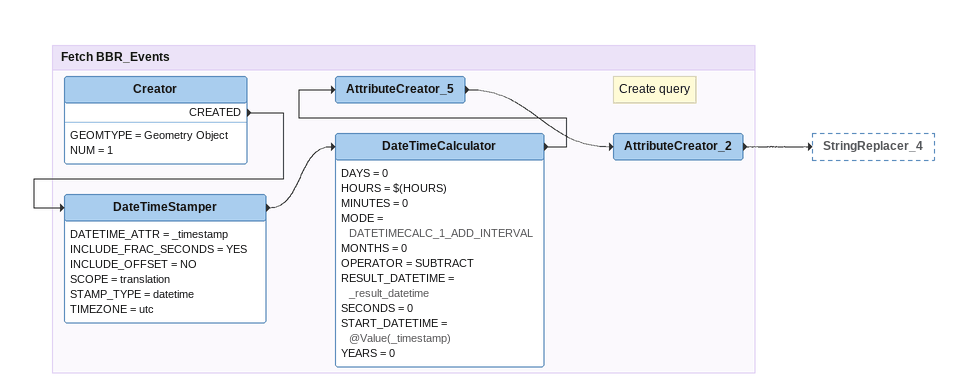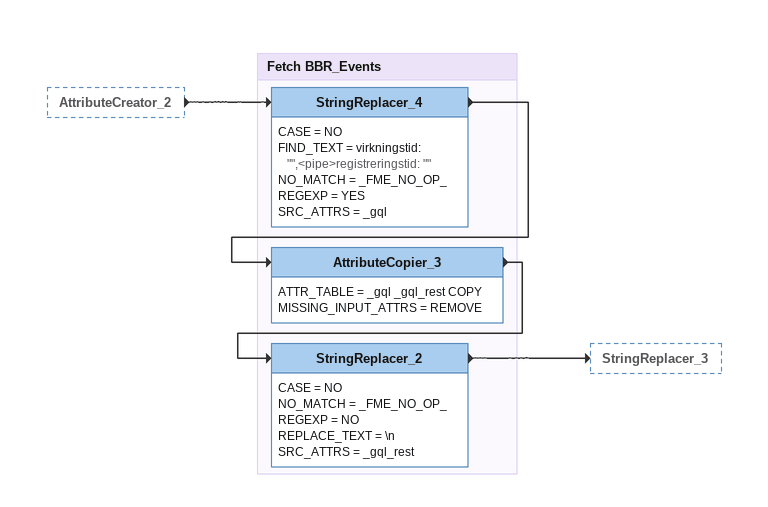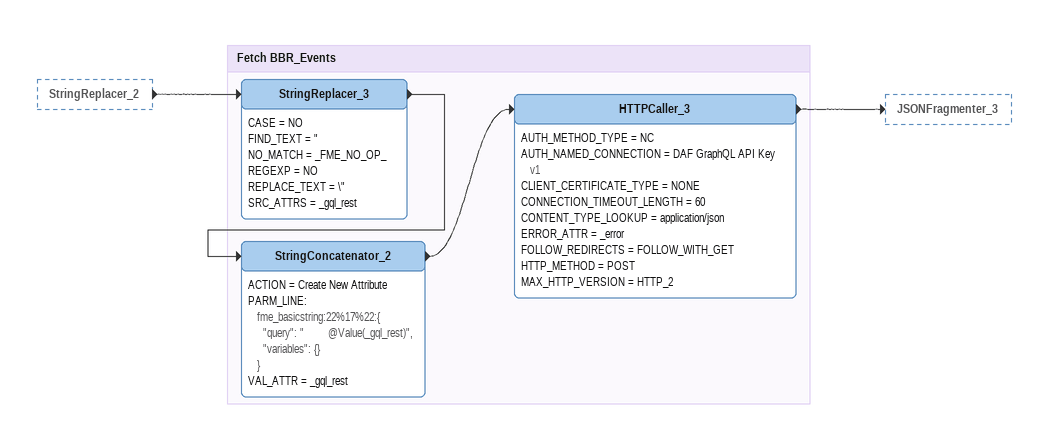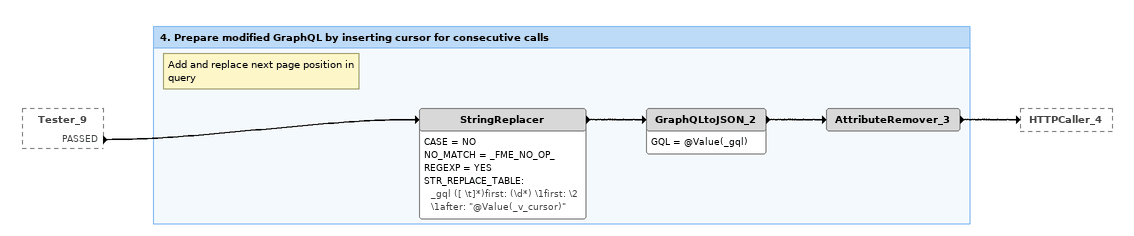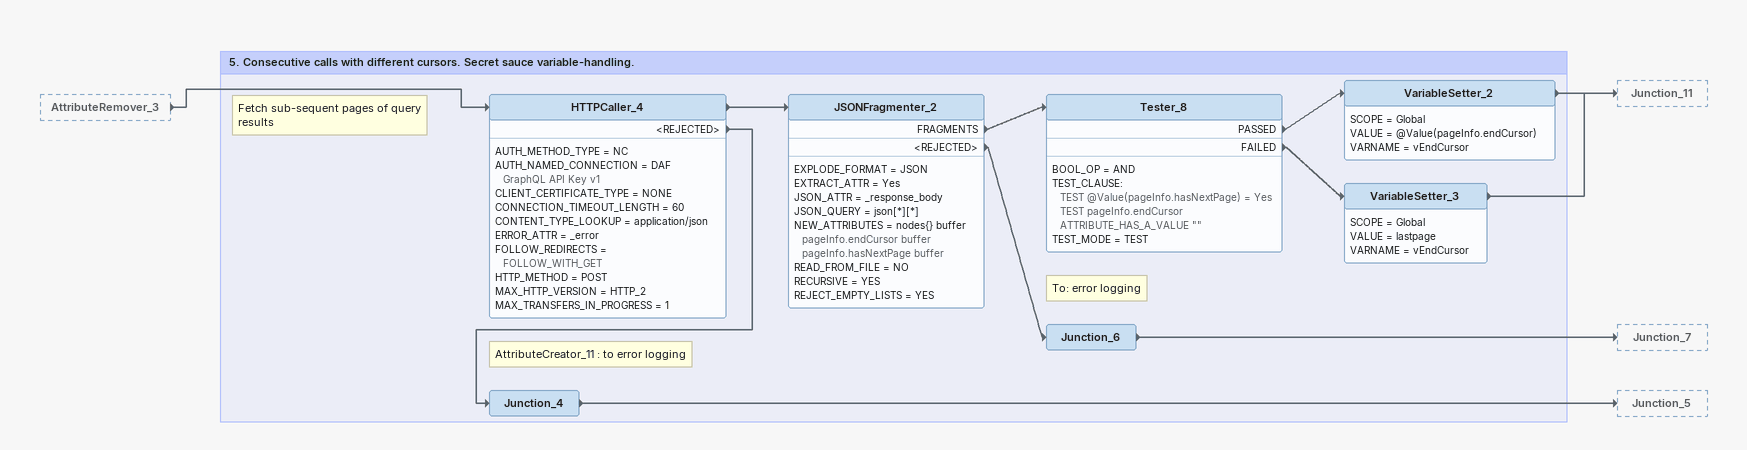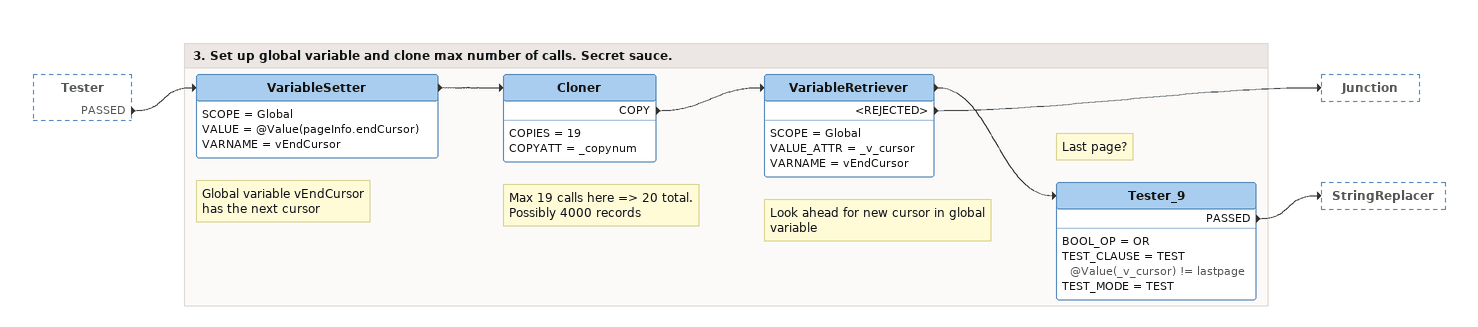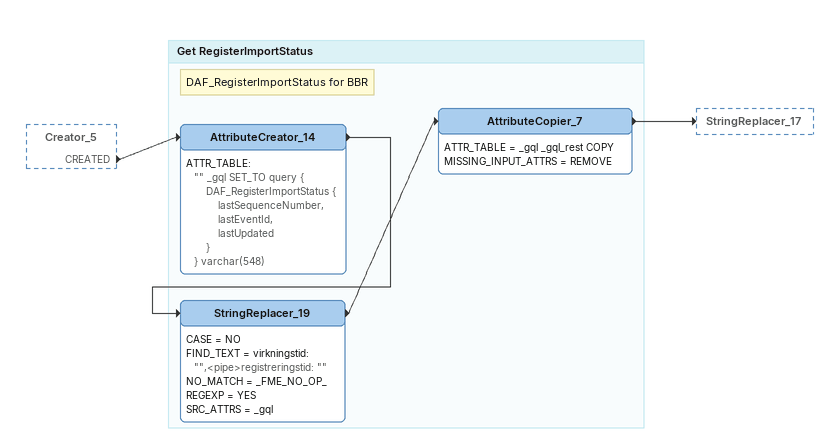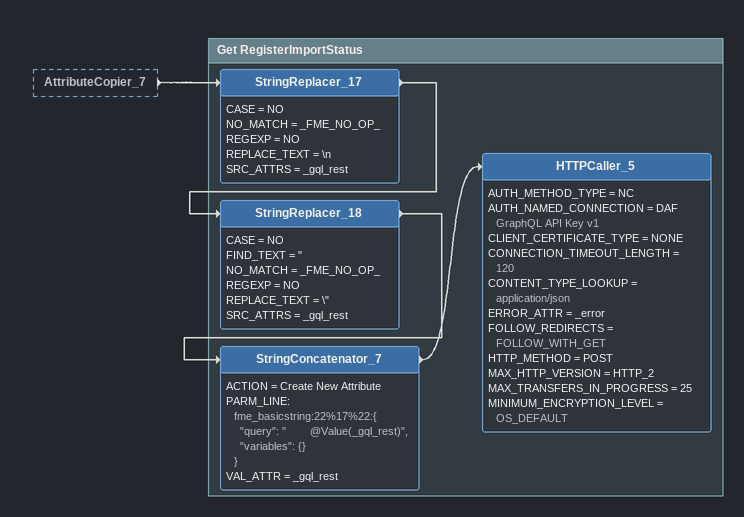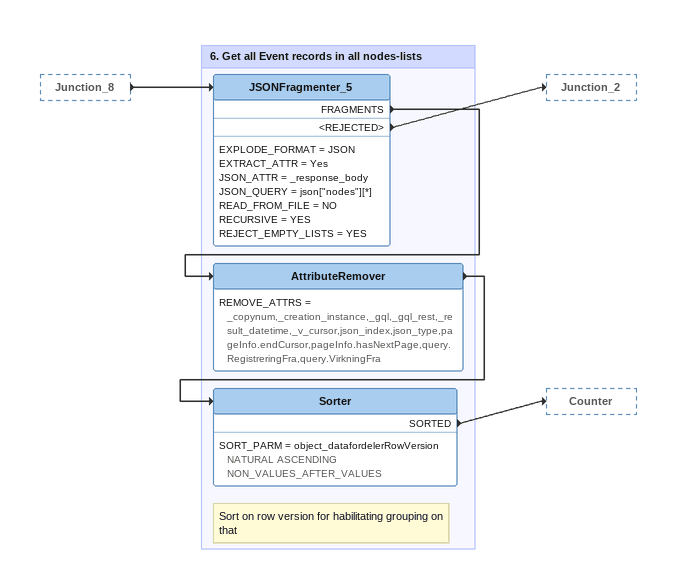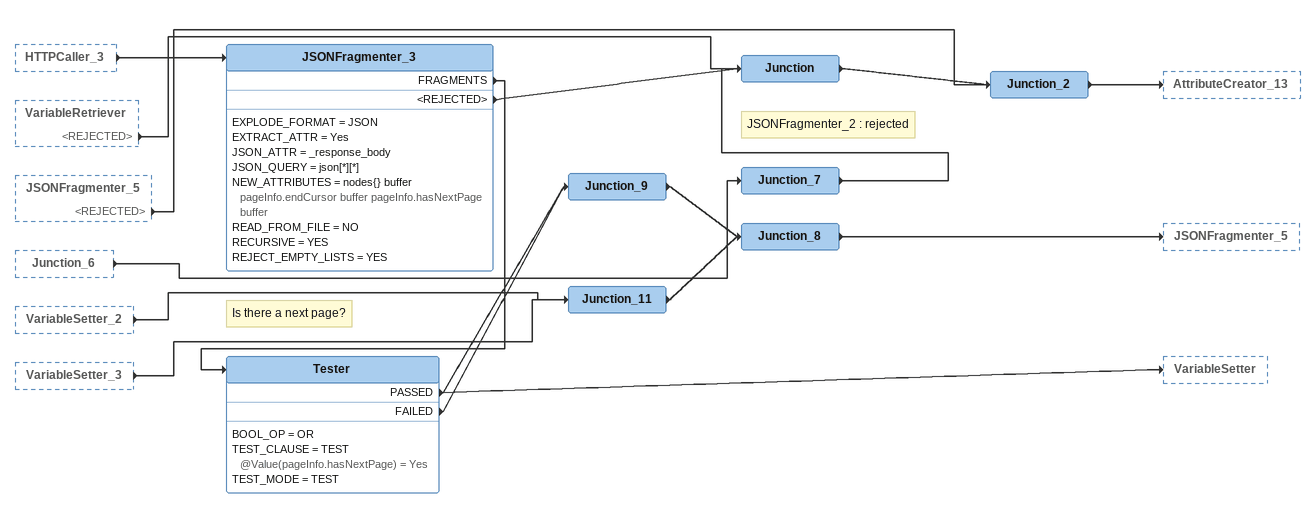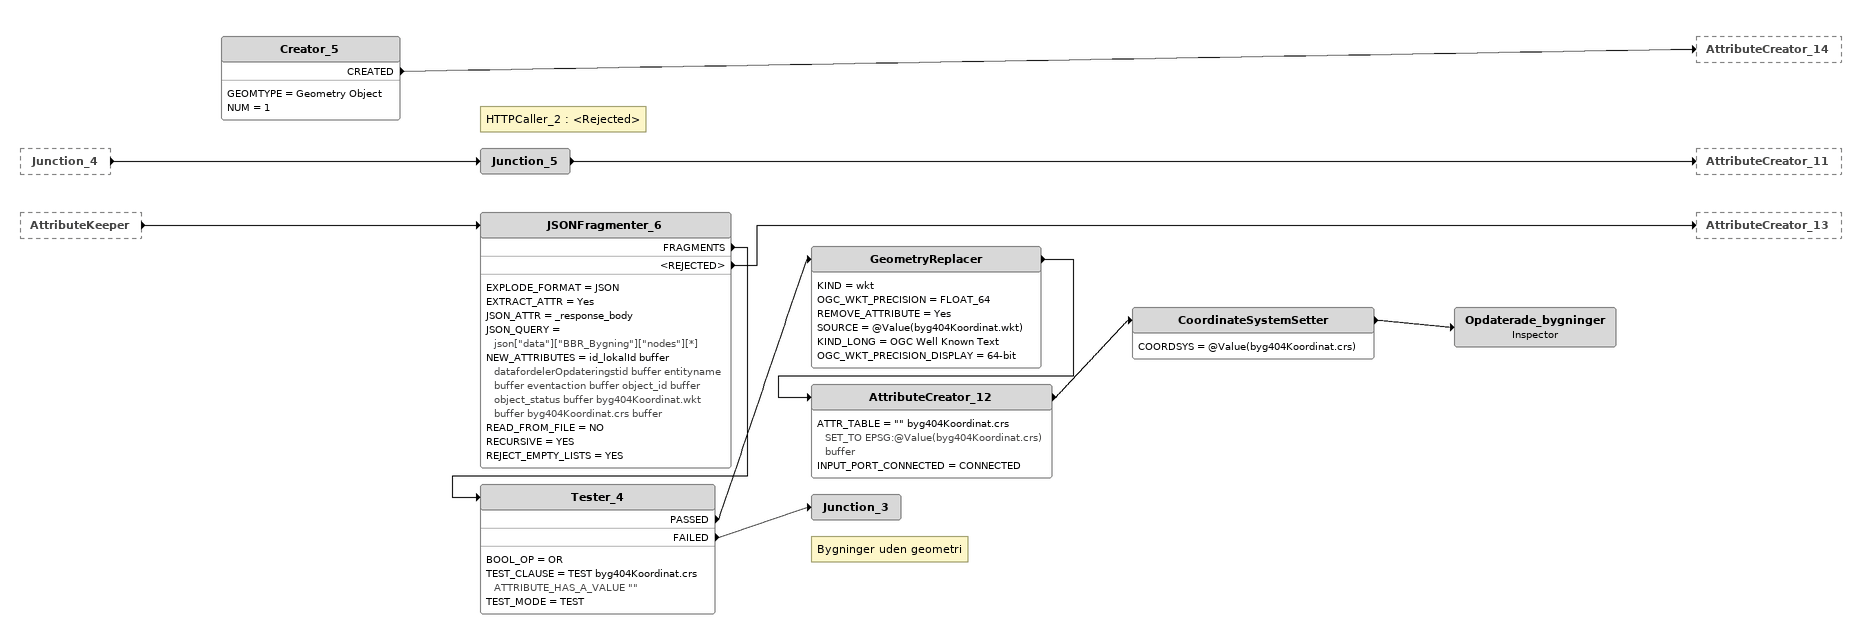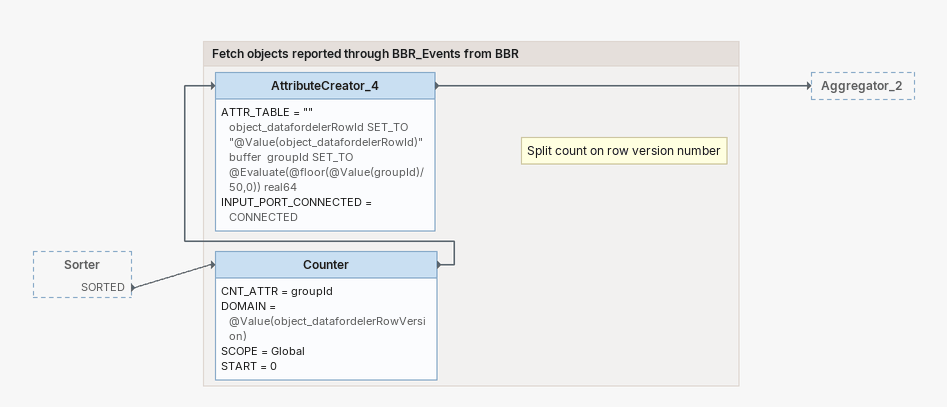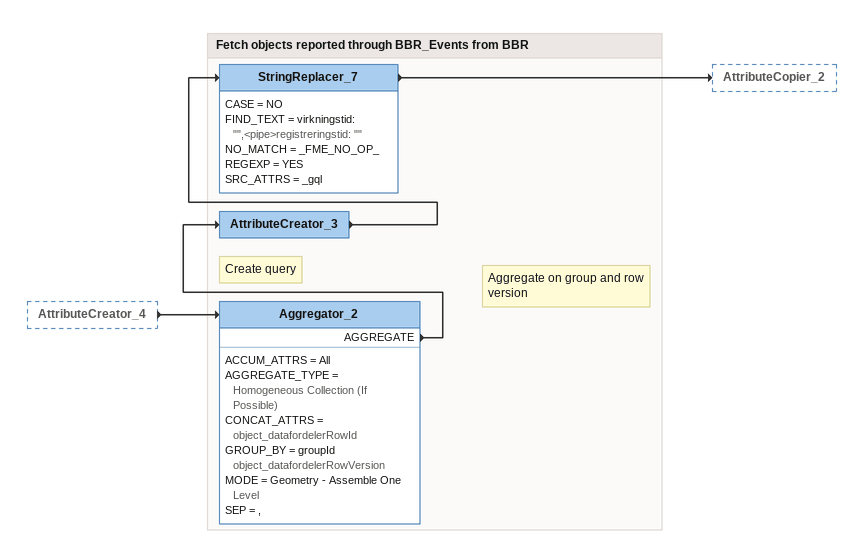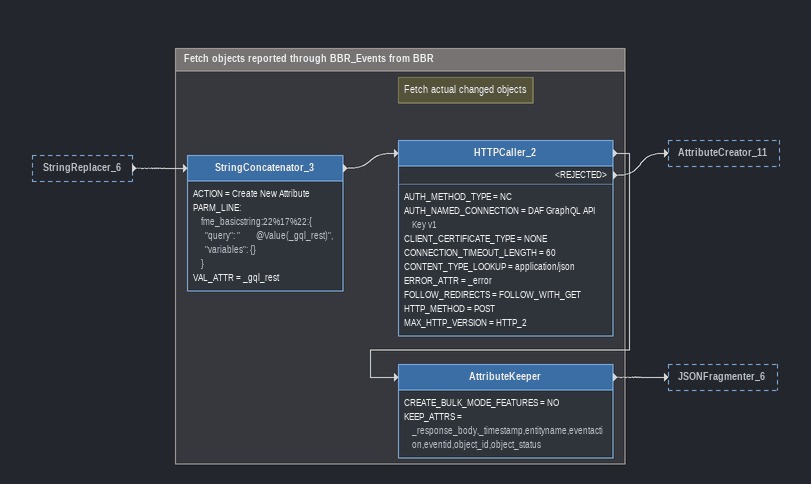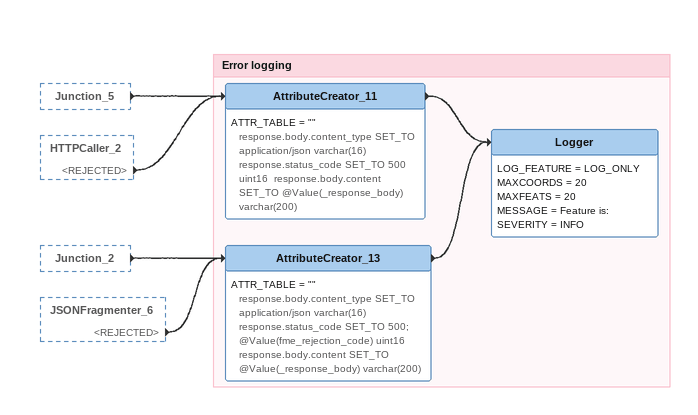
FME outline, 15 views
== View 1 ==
Bookmark: Fetch BBR_Events
Creator
    GEOMTYPE = Geometry Object
    NUM = 1
    CREATED -> DateTimeStamper
DateTimeStamper
    DATETIME_ATTR = _timestamp
    INCLUDE_FRAC_SECONDS = YES
    INCLUDE_OFFSET = NO
    SCOPE = translation
    STAMP_TYPE = datetime
    TIMEZONE = utc
    -> DateTimeCalculator
DateTimeCalculator
    DAYS = 0
    HOURS = $(HOURS)
    MINUTES = 0
    MODE = DATETIMECALC_1_ADD_INTERVAL
    MONTHS = 0
    OPERATOR = SUBTRACT
    RESULT_DATETIME = _result_datetime
    SECONDS = 0
    START_DATETIME = @Value(_timestamp)
    YEARS = 0
    -> AttributeCreator_5
AttributeCreator_5
    -> AttributeCreator_2
Note: Create query
AttributeCreator_2
    -> StringReplacer_4

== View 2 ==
AttributeCreator_2 [outside]
    -> StringReplacer_4

Bookmark: Fetch BBR_Events
StringReplacer_4
    CASE = NO
    FIND_TEXT = virkningstid: "",<pipe>registreringstid: ""
    NO_MATCH = _FME_NO_OP_
    REGEXP = YES
    SRC_ATTRS = _gql
    -> AttributeCopier_3
AttributeCopier_3
    ATTR_TABLE = _gql _gql_rest COPY
    MISSING_INPUT_ATTRS = REMOVE
    -> StringReplacer_2
StringReplacer_2
    CASE = NO
    NO_MATCH = _FME_NO_OP_
    REGEXP = NO
    REPLACE_TEXT = \n
    SRC_ATTRS = _gql_rest
    -> StringReplacer_3

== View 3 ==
StringReplacer_2 [outside]
    -> StringReplacer_3

Bookmark: Fetch BBR_Events
StringReplacer_3
    CASE = NO
    FIND_TEXT = "
    NO_MATCH = _FME_NO_OP_
    REGEXP = NO
    REPLACE_TEXT = \"
    SRC_ATTRS = _gql_rest
    -> StringConcatenator_2
StringConcatenator_2
    ACTION = Create New Attribute
    PARM_LINE:
      fme_basicstring:22%17%22:{
        "query": "        @Value(_gql_rest)",
        "variables": {}
      }
    VAL_ATTR = _gql_rest
    -> HTTPCaller_3
HTTPCaller_3
    AUTH_METHOD_TYPE = NC
    AUTH_NAMED_CONNECTION = DAF GraphQL API Key v1
    CLIENT_CERTIFICATE_TYPE = NONE
    CONNECTION_TIMEOUT_LENGTH = 60
    CONTENT_TYPE_LOOKUP = application/json
    ERROR_ATTR = _error
    FOLLOW_REDIRECTS = FOLLOW_WITH_GET
    HTTP_METHOD = POST
    MAX_HTTP_VERSION = HTTP_2
    -> JSONFragmenter_3

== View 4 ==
Tester_9 [outside]
    PASSED -> StringReplacer

Bookmark: 4. Prepare modified GraphQL by inserting cursor for consecutive calls
Note: Add and replace next page position in query
StringReplacer
    CASE = NO
    NO_MATCH = _FME_NO_OP_
    REGEXP = YES
    STR_REPLACE_TABLE:
      _gql ([ \t]*)first: (\d*) \1first: \2
      \1after: "@Value(_v_cursor)"
    -> GraphQLtoJSON_2
GraphQLtoJSON_2
    GQL = @Value(_gql)
    -> AttributeRemover_3
AttributeRemover_3
    -> HTTPCaller_4

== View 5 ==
AttributeRemover_3 [outside]
    -> HTTPCaller_4

Bookmark: 5. Consecutive calls with different cursors. Secret sauce variable-handling.
Note: Fetch sub-sequent pages of query results
HTTPCaller_4
    AUTH_METHOD_TYPE = NC
    AUTH_NAMED_CONNECTION = DAF GraphQL API Key v1
    CLIENT_CERTIFICATE_TYPE = NONE
    CONNECTION_TIMEOUT_LENGTH = 60
    CONTENT_TYPE_LOOKUP = application/json
    ERROR_ATTR = _error
    FOLLOW_REDIRECTS = FOLLOW_WITH_GET
    HTTP_METHOD = POST
    MAX_HTTP_VERSION = HTTP_2
    MAX_TRANSFERS_IN_PROGRESS = 1
    -> JSONFragmenter_2
    <REJECTED> -> Junction_4
JSONFragmenter_2
    EXPLODE_FORMAT = JSON
    EXTRACT_ATTR = Yes
    JSON_ATTR = _response_body
    JSON_QUERY = json[*][*]
    NEW_ATTRIBUTES = nodes{} buffer pageInfo.endCursor buffer pageInfo.hasNextPage buffer
    READ_FROM_FILE = NO
    RECURSIVE = YES
    REJECT_EMPTY_LISTS = YES
    FRAGMENTS -> Tester_8
    <REJECTED> -> Junction_6
Tester_8
    BOOL_OP = AND
    TEST_CLAUSE:
      TEST @Value(pageInfo.hasNextPage) = Yes
      TEST pageInfo.endCursor ATTRIBUTE_HAS_A_VALUE ""
    TEST_MODE = TEST
    PASSED -> VariableSetter_2
    FAILED -> VariableSetter_3
VariableSetter_2
    SCOPE = Global
    VALUE = @Value(pageInfo.endCursor)
    VARNAME = vEndCursor
    -> Junction_11
VariableSetter_3
    SCOPE = Global
    VALUE = lastpage
    VARNAME = vEndCursor
    -> Junction_11
Note: To: error logging
Junction_6
    -> Junction_7
Note: AttributeCreator_11 : to error logging
Junction_4
    -> Junction_5

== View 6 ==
Tester [outside]
    PASSED -> VariableSetter

Bookmark: 3. Set up global variable and clone max number of calls. Secret sauce.
Note: Global variable vEndCursor / has the next cursor
VariableSetter
    SCOPE = Global
    VALUE = @Value(pageInfo.endCursor)
    VARNAME = vEndCursor
    -> Cloner
Note: Max 19 calls here => 20 total. / Possibly 4000 records
Cloner
    COPIES = 19
    COPYATT = _copynum
    COPY -> VariableRetriever
Note: Look ahead for new cursor in global variable
VariableRetriever
    SCOPE = Global
    VALUE_ATTR = _v_cursor
    VARNAME = vEndCursor
    -> Tester_9
    <REJECTED> -> Junction
Note: Last page?
Tester_9
    BOOL_OP = OR
    TEST_CLAUSE = TEST @Value(_v_cursor) != lastpage
    TEST_MODE = TEST
    PASSED -> StringReplacer

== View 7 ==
Creator_5 [outside]
    CREATED -> AttributeCreator_14

Bookmark: Get RegisterImportStatus
Note: DAF_RegisterImportStatus for BBR
AttributeCreator_14
    ATTR_TABLE:
      "" _gql SET_TO query {
          DAF_RegisterImportStatus {
              lastSequenceNumber,
              lastEventId,
              lastUpdated
          }
      } varchar(548)
    -> StringReplacer_19
StringReplacer_19
    CASE = NO
    FIND_TEXT = virkningstid: "",<pipe>registreringstid: ""
    NO_MATCH = _FME_NO_OP_
    REGEXP = YES
    SRC_ATTRS = _gql
    -> AttributeCopier_7
AttributeCopier_7
    ATTR_TABLE = _gql _gql_rest COPY
    MISSING_INPUT_ATTRS = REMOVE
    -> StringReplacer_17

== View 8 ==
AttributeCopier_7 [outside]
    -> StringReplacer_17

Bookmark: Get RegisterImportStatus
StringReplacer_17
    CASE = NO
    NO_MATCH = _FME_NO_OP_
    REGEXP = NO
    REPLACE_TEXT = \n
    SRC_ATTRS = _gql_rest
    -> StringReplacer_18
StringReplacer_18
    CASE = NO
    FIND_TEXT = "
    NO_MATCH = _FME_NO_OP_
    REGEXP = NO
    REPLACE_TEXT = \"
    SRC_ATTRS = _gql_rest
    -> StringConcatenator_7
StringConcatenator_7
    ACTION = Create New Attribute
    PARM_LINE:
      fme_basicstring:22%17%22:{
        "query": "        @Value(_gql_rest)",
        "variables": {}
      }
    VAL_ATTR = _gql_rest
    -> HTTPCaller_5
HTTPCaller_5
    AUTH_METHOD_TYPE = NC
    AUTH_NAMED_CONNECTION = DAF GraphQL API Key v1
    CLIENT_CERTIFICATE_TYPE = NONE
    CONNECTION_TIMEOUT_LENGTH = 120
    CONTENT_TYPE_LOOKUP = application/json
    ERROR_ATTR = _error
    FOLLOW_REDIRECTS = FOLLOW_WITH_GET
    HTTP_METHOD = POST
    MAX_HTTP_VERSION = HTTP_2
    MAX_TRANSFERS_IN_PROGRESS = 25
    MINIMUM_ENCRYPTION_LEVEL = OS_DEFAULT

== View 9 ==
Junction_8 [outside]
    -> JSONFragmenter_5

Bookmark: 6. Get all Event records in all nodes-lists
JSONFragmenter_5
    EXPLODE_FORMAT = JSON
    EXTRACT_ATTR = Yes
    JSON_ATTR = _response_body
    JSON_QUERY = json["nodes"][*]
    READ_FROM_FILE = NO
    RECURSIVE = YES
    REJECT_EMPTY_LISTS = YES
    FRAGMENTS -> AttributeRemover
    <REJECTED> -> Junction_2
AttributeRemover
    REMOVE_ATTRS = _copynum,_creation_instance,_gql,_gql_rest,_result_datetime,_v_cursor,json_index,json_type,pageInfo.endCursor,pageInfo.hasNextPage,query.RegistreringFra,query.VirkningFra
    -> Sorter
Note: Sort on row version for habilitating grouping on that
Sorter
    SORT_PARM = object_datafordelerRowVersion NATURAL ASCENDING NON_VALUES_AFTER_VALUES
    SORTED -> Counter

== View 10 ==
HTTPCaller_3 [outside]
    -> JSONFragmenter_3
VariableRetriever [outside]
    <REJECTED> -> Junction
JSONFragmenter_5 [outside]
    <REJECTED> -> Junction_2
Junction_6 [outside]
    -> Junction_7
VariableSetter_2 [outside]
    -> Junction_11
VariableSetter_3 [outside]
    -> Junction_11
JSONFragmenter_3
    EXPLODE_FORMAT = JSON
    EXTRACT_ATTR = Yes
    JSON_ATTR = _response_body
    JSON_QUERY = json[*][*]
    NEW_ATTRIBUTES = nodes{} buffer pageInfo.endCursor buffer pageInfo.hasNextPage buffer
    READ_FROM_FILE = NO
    RECURSIVE = YES
    REJECT_EMPTY_LISTS = YES
    FRAGMENTS -> Tester
    <REJECTED> -> Junction
Note: Is there a next page?
Tester
    BOOL_OP = OR
    TEST_CLAUSE = TEST @Value(pageInfo.hasNextPage) = Yes
    TEST_MODE = TEST
    PASSED -> VariableSetter
    PASSED -> Junction_9
    FAILED -> Junction_9
Junction_9
    -> Junction_8
Junction_11
    -> Junction_8
Junction_8
    -> JSONFragmenter_5
Note: JSONFragmenter_2 : rejected
Junction_7
    -> Junction
Junction
    -> Junction_2
Junction_2
    -> AttributeCreator_13

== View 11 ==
Junction_4 [outside]
    -> Junction_5
AttributeKeeper [outside]
    -> JSONFragmenter_6
JSONFragmenter_6
    EXPLODE_FORMAT = JSON
    EXTRACT_ATTR = Yes
    JSON_ATTR = _response_body
    JSON_QUERY = json["data"]["BBR_Bygning"]["nodes"][*]
    NEW_ATTRIBUTES = id_lokalId buffer datafordelerOpdateringstid buffer entityname buffer eventaction buffer object_id buffer object_status buffer byg404Koordinat.wkt buffer byg404Koordinat.crs buffer
    READ_FROM_FILE = NO
    RECURSIVE = YES
    REJECT_EMPTY_LISTS = YES
    FRAGMENTS -> Tester_4
    <REJECTED> -> AttributeCreator_13
Tester_4
    BOOL_OP = OR
    TEST_CLAUSE = TEST byg404Koordinat.crs ATTRIBUTE_HAS_A_VALUE ""
    TEST_MODE = TEST
    PASSED -> GeometryReplacer
    FAILED -> Junction_3
GeometryReplacer
    KIND = wkt
    OGC_WKT_PRECISION = FLOAT_64
    REMOVE_ATTRIBUTE = Yes
    SOURCE = @Value(byg404Koordinat.wkt)
    KIND_LONG = OGC Well Known Text
    OGC_WKT_PRECISION_DISPLAY = 64-bit
    -> AttributeCreator_12
AttributeCreator_12
    ATTR_TABLE = "" byg404Koordinat.crs SET_TO EPSG:@Value(byg404Koordinat.crs) buffer
    INPUT_PORT_CONNECTED = CONNECTED
    -> CoordinateSystemSetter
CoordinateSystemSetter
    COORDSYS = @Value(byg404Koordinat.crs)
    -> Opdaterade_bygninger
Opdaterade_bygninger: Inspector
Note: Bygninger uden geometri
Junction_3
Note: HTTPCaller_2 : <Rejected>
Junction_5
    -> AttributeCreator_11
Creator_5
    GEOMTYPE = Geometry Object
    NUM = 1
    CREATED -> AttributeCreator_14

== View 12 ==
Sorter [outside]
    SORTED -> Counter

Bookmark: Fetch objects reported through BBR_Events from BBR
Note: Split count on row version number
Counter
    CNT_ATTR = groupId
    DOMAIN = @Value(object_datafordelerRowVersion)
    SCOPE = Global
    START = 0
    -> AttributeCreator_4
AttributeCreator_4
    ATTR_TABLE = "" object_datafordelerRowId SET_TO "@Value(object_datafordelerRowId)" buffer  groupId SET_TO @Evaluate(@floor(@Value(groupId)/50,0)) real64
    INPUT_PORT_CONNECTED = CONNECTED
    -> Aggregator_2

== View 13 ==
AttributeCreator_4 [outside]
    -> Aggregator_2

Bookmark: Fetch objects reported through BBR_Events from BBR
Note: Aggregate on group and row version
Aggregator_2
    ACCUM_ATTRS = All
    AGGREGATE_TYPE = Homogeneous Collection (If Possible)
    CONCAT_ATTRS = object_datafordelerRowId
    GROUP_BY = groupId object_datafordelerRowVersion
    MODE = Geometry - Assemble One Level
    SEP = ,
    AGGREGATE -> AttributeCreator_3
Note: Create query
AttributeCreator_3
    -> StringReplacer_7
StringReplacer_7
    CASE = NO
    FIND_TEXT = virkningstid: "",<pipe>registreringstid: ""
    NO_MATCH = _FME_NO_OP_
    REGEXP = YES
    SRC_ATTRS = _gql
    -> AttributeCopier_2

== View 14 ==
StringReplacer_6 [outside]
    -> StringConcatenator_3

Bookmark: Fetch objects reported through BBR_Events from BBR
StringConcatenator_3
    ACTION = Create New Attribute
    PARM_LINE:
      fme_basicstring:22%17%22:{
        "query": "        @Value(_gql_rest)",
        "variables": {}
      }
    VAL_ATTR = _gql_rest
    -> HTTPCaller_2
Note: Fetch actual changed objects
HTTPCaller_2
    AUTH_METHOD_TYPE = NC
    AUTH_NAMED_CONNECTION = DAF GraphQL API Key v1
    CLIENT_CERTIFICATE_TYPE = NONE
    CONNECTION_TIMEOUT_LENGTH = 60
    CONTENT_TYPE_LOOKUP = application/json
    ERROR_ATTR = _error
    FOLLOW_REDIRECTS = FOLLOW_WITH_GET
    HTTP_METHOD = POST
    MAX_HTTP_VERSION = HTTP_2
    -> AttributeKeeper
    <REJECTED> -> AttributeCreator_11
AttributeKeeper
    CREATE_BULK_MODE_FEATURES = NO
    KEEP_ATTRS = _response_body,_timestamp,entityname,eventaction,eventid,object_id,object_status
    -> JSONFragmenter_6

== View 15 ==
Junction_5 [outside]
    -> AttributeCreator_11
HTTPCaller_2 [outside]
    <REJECTED> -> AttributeCreator_11
Junction_2 [outside]
    -> AttributeCreator_13
JSONFragmenter_6 [outside]
    <REJECTED> -> AttributeCreator_13

Bookmark: Error logging
AttributeCreator_13
    ATTR_TABLE = "" response.body.content_type SET_TO application/json varchar(16)  response.status_code SET_TO 500; @Value(fme_rejection_code) uint16  response.body.content SET_TO @Value(_response_body) varchar(200)
    -> Logger
AttributeCreator_11
    ATTR_TABLE = "" response.body.content_type SET_TO application/json varchar(16)  response.status_code SET_TO 500 uint16  response.body.content SET_TO @Value(_response_body) varchar(200)
    -> Logger
Logger
    LOG_FEATURE = LOG_ONLY
    MAXCOORDS = 20
    MAXFEATS = 20
    MESSAGE = Feature is:
    SEVERITY = INFO
